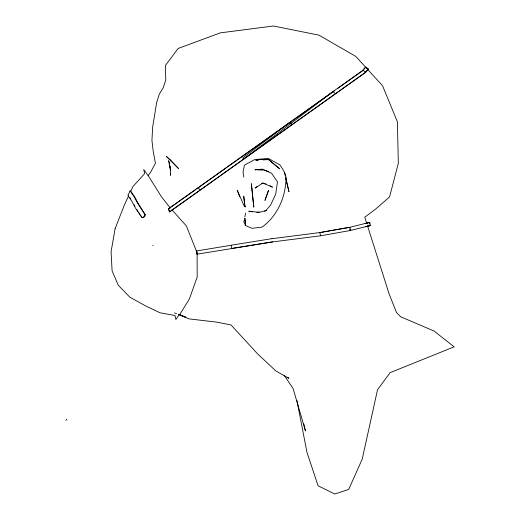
<?xml version="1.0" encoding="UTF-8"?>
<svg xmlns="http://www.w3.org/2000/svg" width="520" height="520" viewBox="0 0 520 520"><rect width="100%" height="100%" fill="white"/><g stroke="black" fill="none" stroke-linecap="round" stroke-linejoin="round"><path stroke-width="0.78" d="M170.619 173.192L170.43 175.318L170.306 169.195L168.578 160.719L169.786 163.657M115.115 228.612L111.085 251.83L112.099 270.913L118.228 285.168L129.818 297.187L146.075 306.156L159.939 312.741L175.039 315.51L175.903 319.527L179.042 314.815L180.044 314.067L189.41 298.903L197.178 277.095L197.113 252.805L186.355 225.894L171.938 209.846M244.127 220.525L243.828 221.994L245.642 225.576L251.992 228.3L261.957 227.169C276.283 216.84 284.655 199.511 285.812 182.143C287.437 175.662 283.342 170.02 279.903 164.905L268.372 158.444L254.716 159.562L244.439 165.152L243.048 172.1L243.776 177.099M244.868 216.847L245.603 213.174M115.135 228.579L124.391 205.004L128.642 195.8M148.148 175.63L150.898 171.769L155.422 163.176L153.276 151.723L151.931 140.406L152.666 127.075L156.611 102.733L159.309 94.068L163.059 88.081L165.769 80.139L165.353 65.591L178.1 48.49L220.305 32.864L273.442 26L319.014 35.172L355.791 56.414L366.724 68.393M65.871 420.387L66.71 419.244M365.307 67.451L362.719 70.642L338.039 88.224M362.915 70.304L365.534 67.093L368.433 68.848L365.716 72.13L169.5 211.913L168.272 208.942L362.915 70.304L365.716 72.13M257.127 186.544L255.229 188.065L262.841 183.053L265.922 183.963M195.462 189.806L168.272 208.942M196.768 188.877L226.155 167.941M227.461 167.011L334.796 90.532M169.5 211.913L365.521 72.462L368.199 69.206L366.464 68.153M261.573 183.638L262.841 183.053L272.519 187.155L269.99 185.783M264.524 211.328L266.747 210.464M366.412 223.236L369.759 222.333L370.286 225.511L365.619 226.746M367.198 226.304L370.286 225.511M367.699 226.219L370.006 225.622M369.759 222.333L349.674 227.35L319.566 232.648M365.105 223.567L369.479 222.45L369.74 224.036M231.387 245.219L196.644 250.939L197.041 254.183L272.623 241.917L320.639 235.781L350.149 230.536L365.879 226.636M271.914 238.7L319.8 232.577L349.875 227.253L350.356 230.444M271.94 238.654L231.244 245.2L231.686 248.436L272.649 241.872M256.828 212.414L259.389 212.407M152.633 245.596L153.147 245.557M258.232 160.199L255.847 160.335L259.474 159.51L268.567 159.588L279.624 168.747L268.567 159.588L263.003 159.913M196.644 250.939L197.041 254.183M257.094 169.78L262.418 170.196M252.493 211.842L248.768 211.178L257.062 212.121L261.638 211.861L265.915 210.444L270.426 205.4L275.685 194.246L277.466 181.877L271.531 173.212L262.093 169.214L255.047 169.8L262.093 169.214L268.749 171.697M178.477 314.425L185.79 317.219M174.453 312.949L176.625 313.788M245.726 206.765L244.244 206.186L237.231 190.261L239.792 196.911M178.315 314.223L185.77 317.2M178.828 314.476L188.955 318.87L216.495 322.101L230.964 324.903L257.745 354.029L275.802 370.897L288.867 378.352L287.736 377.26M335.491 93.665L332.956 91.656L243.38 159.296L242.853 157.794L289.666 122.492L291.486 123.181L291.824 124.781M289.692 122.668L291.85 124.956M367.816 69.589L382.571 85.761L397.397 121.856L398.326 163.358L389.558 196.957L375.284 209.358L364.767 217.191L366.73 223.366M170.339 208.058L161.473 196.794L148.798 176.572L143.748 169.553L144.625 173.647L132.899 186.589L130.774 191.191L134.706 196.917L138.249 203.573L145.151 214.487M129.87 197.619L130.689 198.828M284.193 375.265L293.144 388.629L305.442 430.944L303.823 423.865M136.799 209.495L138.028 211.38M138.847 212.641L140.082 214.526M140.901 215.787L142.097 217.386A2.249 1.827 -66.8 0 0 143.572 217.497L144.84 216.294A2.535 2.093 -67.6 0 0 145.151 214.487M134.173 204.718L134.914 206.102M198.425 187.506L199.778 190.359M168.935 209.625L169.858 211.855M367.465 225.68L389.006 293.618L396.422 312.364L400.654 316.764L434.031 331.019L454.129 346.847L390.143 372.632L377.526 389.753L362.219 459.115L348.673 489.496L334.692 494L318.058 485.732L306.917 452.166L296.913 400.368M319.8 232.577L320.639 235.781M285.792 178.685L288.977 191.692L285.721 177.632M284.453 172.166L285.356 176.066M349.915 228.943L350.149 230.536M245.076 206.999L243.711 196.131L244.816 205.784M170.346 169.097L170.469 170.697L170.281 168.298M268.508 190.417L264.986 200.317L268.508 190.417M130.059 190.866L127.933 195.468L131.684 200.954L135.681 208.403L141.655 217.224A2.262 1.833 -66.9 0 0 143.137 217.334L144.404 216.131A2.529 2.087 -67.5 0 0 144.722 214.325L137.547 203.112L134.062 196.612L130.059 190.866M170.528 160.082L166.276 156.286L178.471 168.506L170.528 160.082M170.079 167.264L169.637 165.067L170.222 168.136L170.079 167.264M253.792 206.993L251.381 183.807L253.792 206.993M245.642 225.576L244.868 218.25L245.642 225.576"/></g></svg>
